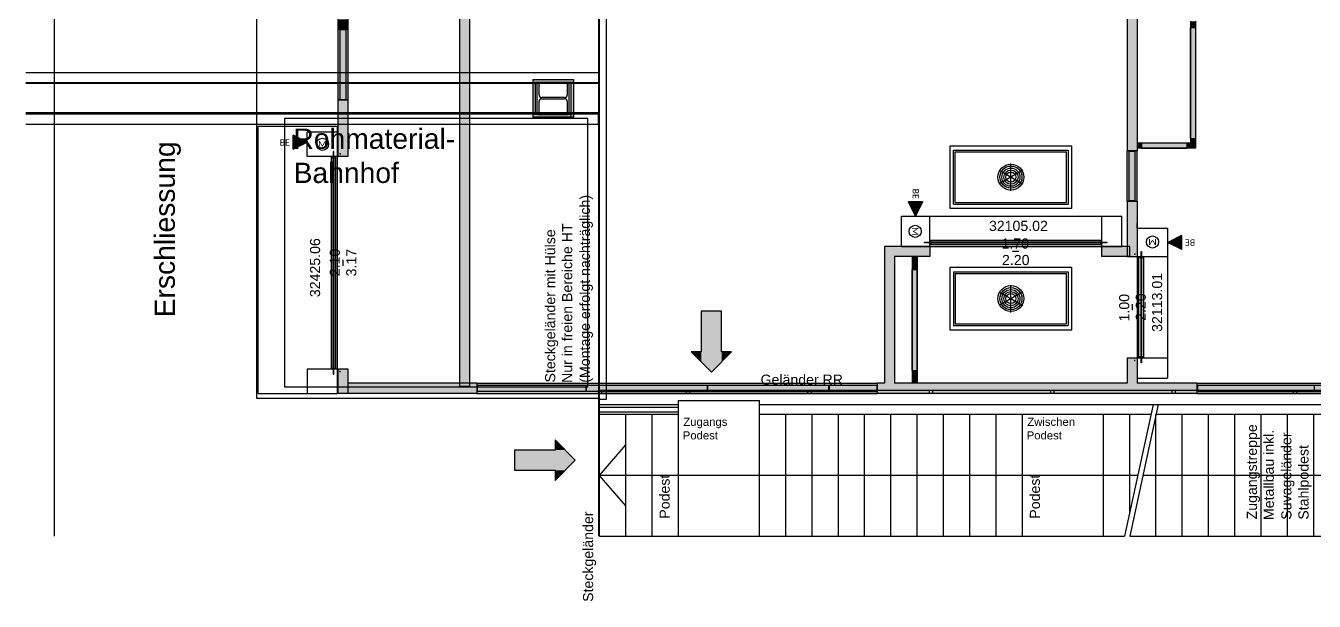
# Model space of a CAD drawing. Header units: inches. Extents: x 0 to 54693, y 0 to 31146.
# Drawn here: x 8565 to 21302, y 1800 to 7483 of the extents above; entities that cross this region are included whole.
import ezdxf
from ezdxf.lldxf.tags import DXFTag

# ---------------------------------------------------------------- set-up
doc = ezdxf.new("R2010")
doc.units = ezdxf.units.IN
doc.header["$MEASUREMENT"] = 0
doc.layers.add('Added', color=3, linetype='Continuous')
doc.styles.add('MtXpl_Calibri', font='calibri.ttf')
doc.styles.get("Standard").update_dxf_attribs({"font": 'arial.ttf'})
tags = doc.linetypes.add('1070_00_1200$0$SP2', pattern=[0.9, 0.4, -0.2, 0.1, -0.2]).pattern_tags.tags
tags[10:11] = [DXFTag(74, 4), DXFTag(75, 0), DXFTag(340, '0'), DXFTag(46, 1.0), DXFTag(50, 0.0), DXFTag(44, 0.0), DXFTag(45, 0.0)]
tags[8:9] = [DXFTag(74, 4), DXFTag(75, 0), DXFTag(340, '0'), DXFTag(46, 1.0), DXFTag(50, 0.0), DXFTag(44, 0.0), DXFTag(45, 0.0)]
tags[6:7] = [DXFTag(74, 4), DXFTag(75, 0), DXFTag(340, '0'), DXFTag(46, 1.0), DXFTag(50, 0.0), DXFTag(44, 0.0), DXFTag(45, 0.0)]
tags[4:5] = [DXFTag(74, 4), DXFTag(75, 0), DXFTag(340, '0'), DXFTag(46, 1.0), DXFTag(50, 0.0), DXFTag(44, 0.0), DXFTag(45, 0.0)]
tags = doc.linetypes.add('fein_strichliert', pattern=[4, 1, -2, 1]).pattern_tags.tags
tags[8:9] = [DXFTag(74, 4), DXFTag(75, 0), DXFTag(340, '0'), DXFTag(46, 0.0), DXFTag(50, 0.0), DXFTag(44, 0.0), DXFTag(45, 0.0)]
tags[6:7] = [DXFTag(74, 4), DXFTag(75, 0), DXFTag(340, '0'), DXFTag(46, 0.0), DXFTag(50, 0.0), DXFTag(44, 0.0), DXFTag(45, 0.0)]
tags[4:5] = [DXFTag(74, 4), DXFTag(75, 0), DXFTag(340, '0'), DXFTag(46, 0.0), DXFTag(50, 0.0), DXFTag(44, 0.0), DXFTag(45, 0.0)]
tags = doc.linetypes.add('fein_strichliert-A04HDE1766', pattern=[4, 1, -2, 1]).pattern_tags.tags
tags[8:9] = [DXFTag(74, 4), DXFTag(75, 0), DXFTag(340, '0'), DXFTag(46, 0.0), DXFTag(50, 0.0), DXFTag(44, 0.0), DXFTag(45, 0.0)]
tags[6:7] = [DXFTag(74, 4), DXFTag(75, 0), DXFTag(340, '0'), DXFTag(46, 0.0), DXFTag(50, 0.0), DXFTag(44, 0.0), DXFTag(45, 0.0)]
tags[4:5] = [DXFTag(74, 4), DXFTag(75, 0), DXFTag(340, '0'), DXFTag(46, 0.0), DXFTag(50, 0.0), DXFTag(44, 0.0), DXFTag(45, 0.0)]

msp = doc.modelspace()

# ---------------------------------------------------------------- linework, layer by layer
at = {"layer": 'Added', "linetype": 'Continuous', "lineweight": -2, "ltscale": 0.18}
for p, q in [((14228, 29968), (14228, 2441)), ((14238, 2441), (14238, 29968)), ((14238, 3793), (14238, 29943)), ((14303, 29943), (14303, 3793)), ((12853, 14648), (12853, 3923)), ((12953, 14648), (12953, 3923)), ((10848, 3803), (10848, 12048)), ((8848, 2441), (8848, 10048)), ((19453, 8748), (19453, 6248)), ((19553, 8748), (19553, 6248)), ((11653, 7448), (11653, 7548)), ((11753, 7448), (11753, 7548)), ((20078, 7528), (20078, 7468)), ((20128, 7528), (20128, 7468)), ((11653, 6748), (11653, 7448)), ((11753, 7448), (11653, 7448)), ((11673, 6748), (11673, 7448)), ((11733, 7443), (11673, 7443)), ((11733, 6748), (11733, 7448)), ((11753, 6748), (11753, 7448)), ((20078, 7468), (20078, 6368)), ((20078, 7468), (20128, 7468)), ((20078, 7468), (20128, 7468)), ((20078, 6369), (20078, 7468)), ((20128, 7468), (20128, 6368)), ((20128, 7468), (20128, 6368)), ((8565, 7023), (14228, 7023)), ((14228, 7023), (14228, 6913)), ((8565, 6923), (14228, 6923)), ((14228, 6913), (8565, 6913)), ((13579, 6952), (13579, 6582)), ((13579, 6952), (13979, 6952)), ((13579, 6927), (13979, 6927)), ((13604, 6607), (13604, 6927)), ((13639, 6918), (13618, 6918)), ((13618, 6918), (13618, 6618)), ((13639, 6801), (13639, 6918)), ((13938, 6918), (13918, 6918)), ((13918, 6918), (13918, 6801)), ((13938, 6618), (13938, 6918)), ((13954, 6927), (13954, 6582)), ((13979, 6952), (13979, 6582)), ((11733, 6753), (11673, 6753)), ((13891, 6774), (13666, 6774)), ((13666, 6763), (13891, 6763)), ((14228, 6623), (8565, 6623)), ((11653, 6193), (11653, 6748)), ((11753, 6748), (11653, 6748)), ((11753, 6193), (11753, 6748)), ((13639, 6618), (13639, 6736)), ((13918, 6736), (13918, 6618)), ((14228, 6513), (14228, 6623)), ((8565, 6613), (14228, 6613)), ((8565, 6513), (14228, 6513)), ((14123, 6568), (11123, 6568)), ((11123, 6568), (11123, 3918)), ((13954, 6607), (13579, 6607)), ((13979, 6582), (13579, 6582)), ((13618, 6618), (13938, 6618)), ((13628, 6618), (13628, 6608)), ((13628, 6608), (13928, 6608)), ((13928, 6608), (13928, 6618)), ((14123, 3918), (14123, 6568)), ((10863, 3853), (10863, 6493)), ((10863, 6493), (11648, 6493)), ((11208, 6264), (11208, 6404)), ((11348, 6334), (11208, 6404)), ((11648, 6433), (11348, 6433)), ((11348, 6193), (11348, 6433)), ((11648, 3853), (11648, 6493)), ((20078, 6369), (20128, 6369)), ((11208, 6264), (11348, 6334)), ((11611, 6243), (11605, 6243)), ((11605, 6243), (11605, 6191)), ((11611, 6191), (11611, 6243)), ((19453, 5748), (19453, 6248)), ((19553, 6248), (19453, 6248)), ((19473, 5748), (19473, 6248)), ((19533, 6243), (19473, 6243)), ((19533, 5748), (19533, 6248)), ((19593, 6323), (19553, 6323)), ((19593, 6273), (19553, 6273)), ((19553, 5748), (19553, 6248)), ((19593, 6273), (19593, 6323)), ((20043, 6323), (19593, 6323)), ((20043, 6273), (19593, 6273)), ((19593, 6273), (20043, 6273)), ((19594, 6323), (19594, 6273)), ((20043, 6323), (19594, 6323)), ((20078, 6323), (20043, 6323)), ((20043, 6323), (20043, 6273)), ((20043, 6323), (20043, 6273)), ((20128, 6273), (20043, 6273)), ((20078, 6368), (20078, 6323)), ((20078, 6368), (20128, 6368)), ((20128, 6368), (20128, 6273)), ((11648, 6193), (11348, 6193)), ((11583, 6183), (11602, 6183)), ((11585, 6188), (11602, 6188)), ((11585, 6188), (11585, 4098)), ((11604, 4105), (11604, 6181)), ((11612, 6181), (11612, 4105)), ((11614, 6188), (11631, 6188)), ((11614, 6183), (11633, 6183)), ((11631, 4098), (11631, 6188)), ((11753, 6193), (11653, 6193)), ((11678, 6218), (11668, 6218)), ((11673, 6223), (11673, 6213)), ((17430, 5743), (17290, 5743)), ((17360, 5603), (17290, 5743)), ((17430, 5743), (17360, 5603)), ((19453, 5748), (19453, 5203)), ((19553, 5748), (19453, 5748)), ((19533, 5753), (19473, 5753)), ((19553, 5748), (19553, 5203)), ((17221, 5603), (19401, 5603)), ((17221, 5303), (17221, 5603)), ((17501, 5303), (17501, 5603)), ((19203, 5303), (19203, 5603)), ((19401, 5303), (19401, 5603)), ((19553, 5485), (19553, 4003)), ((19553, 5483), (19853, 5483)), ((19853, 5483), (19853, 4003)), ((17506, 5366), (17506, 5349)), ((17506, 5366), (19198, 5366)), ((17511, 5368), (17511, 5349)), ((19193, 5368), (19193, 5349)), ((19198, 5349), (19198, 5366)), ((19853, 5344), (19993, 5414)), ((19993, 5274), (19993, 5414)), ((17501, 5303), (17053, 5303)), ((17053, 5303), (17053, 3953)), ((17221, 5303), (19403, 5303)), ((17451, 5346), (17503, 5346)), ((17451, 5341), (17451, 5346)), ((17503, 5341), (17451, 5341)), ((17501, 5303), (17501, 5203)), ((17506, 5338), (17506, 5320)), ((19198, 5320), (17506, 5320)), ((17511, 5337), (17511, 5318)), ((19191, 5347), (17513, 5347)), ((17513, 5339), (19191, 5339)), ((18381, 5253), (18321, 5253)), ((19193, 5337), (19193, 5318)), ((19198, 5320), (19198, 5338)), ((19201, 5346), (19253, 5346)), ((19253, 5341), (19201, 5341)), ((19478, 5303), (19201, 5303)), ((19201, 5303), (19201, 5203)), ((19253, 5346), (19253, 5341)), ((19478, 5203), (19478, 5303)), ((19523, 5228), (19533, 5228)), ((19528, 5233), (19528, 5223)), ((19591, 5201), (19591, 5253)), ((19591, 5253), (19596, 5253)), ((19596, 5253), (19596, 5201)), ((19993, 5274), (19853, 5344)), ((11703, 5113), (11703, 5173)), ((17501, 5203), (17153, 5203)), ((17153, 5203), (17153, 3953)), ((17328, 5203), (17328, 5077)), ((17378, 5203), (17378, 5077)), ((19478, 5203), (19201, 5203)), ((19453, 5203), (19553, 5203)), ((19553, 5203), (19853, 5203)), ((19587, 5193), (19568, 5193)), ((19588, 5198), (19570, 5198)), ((19570, 4208), (19570, 5198)), ((19589, 5191), (19589, 4215)), ((19597, 4215), (19597, 5191)), ((19616, 5198), (19599, 5198)), ((19618, 5193), (19599, 5193)), ((19616, 5198), (19616, 4208)), ((17328, 4077), (17328, 5077)), ((17378, 5077), (17328, 5077)), ((17328, 5077), (17378, 5077)), ((17328, 5077), (17328, 4078)), ((17378, 5077), (17378, 4077)), ((17378, 4077), (17378, 5077)), ((19503, 4733), (19503, 4673)), ((19453, 4203), (19453, 3953)), ((19453, 4203), (19553, 4203)), ((19553, 4203), (19553, 3953)), ((19553, 4203), (19853, 4203)), ((19587, 4213), (19568, 4213)), ((19570, 4208), (19588, 4208)), ((19591, 4153), (19591, 4205)), ((19596, 4205), (19596, 4153)), ((19618, 4213), (19599, 4213)), ((19599, 4208), (19616, 4208)), ((11648, 4093), (11348, 4093)), ((11348, 4093), (11348, 3853)), ((11583, 4103), (11602, 4103)), ((11602, 4098), (11585, 4098)), ((11605, 4095), (11605, 4043)), ((11611, 4043), (11611, 4095)), ((11614, 4103), (11633, 4103)), ((11631, 4098), (11614, 4098)), ((11653, 3853), (11653, 4093)), ((11753, 4093), (11653, 4093)), ((11753, 3853), (11753, 4093)), ((17328, 4078), (17378, 4078)), ((17328, 4077), (17328, 3953)), ((17328, 4077), (17378, 4077)), ((17378, 4077), (17378, 3953)), ((19523, 4178), (19533, 4178)), ((19528, 4173), (19528, 4183)), ((19596, 4153), (19591, 4153)), ((11605, 4043), (11611, 4043)), ((11678, 4068), (11668, 4068)), ((11673, 4063), (11673, 4073)), ((13023, 3953), (11753, 3953)), ((13023, 3953), (16983, 3953)), ((13023, 3953), (13023, 3853)), ((17053, 3953), (16983, 3953)), ((16983, 3953), (16983, 3853)), ((19453, 3953), (17153, 3953)), ((19553, 4003), (19853, 4003)), ((20143, 3953), (19553, 3953)), ((20143, 3953), (22463, 3953)), ((20143, 3953), (20143, 3853)), ((10863, 3853), (11648, 3853)), ((11123, 3918), (14123, 3918)), ((13023, 3853), (11653, 3853)), ((12853, 3923), (12953, 3923)), ((13023, 3933), (16983, 3933)), ((13023, 3873), (16983, 3873)), ((13023, 3853), (16983, 3853)), ((13028, 3933), (13028, 3873)), ((14101, 3933), (14101, 3873)), ((14106, 3933), (14106, 3873)), ((15301, 3933), (15301, 3873)), ((15306, 3933), (15306, 3873)), ((16501, 3933), (16501, 3873)), ((16506, 3933), (16506, 3873)), ((16978, 3933), (16978, 3873)), ((20143, 3853), (16983, 3853)), ((20143, 3933), (22463, 3933)), ((20143, 3873), (22463, 3873)), ((20143, 3853), (22463, 3853)), ((20148, 3933), (20148, 3873)), ((21301, 3933), (21301, 3873)), ((14223, 3803), (10848, 3803)), ((14303, 3793), (14238, 3793))]:
    msp.add_line(p, q, dxfattribs=at)
at = {"layer": 'Added', "linetype": 'fein_strichliert-A04HDE1766', "lineweight": -2, "ltscale": 0.18}
for p, q in [((11733, 7448), (11673, 7448)), ((19533, 6248), (19473, 6248)), ((19553, 5481), (19553, 5535)), ((14103, 3933), (14103, 3873)), ((15303, 3933), (15303, 3873)), ((16503, 3933), (16503, 3873)), ((16983, 3933), (16983, 3873))]:
    msp.add_line(p, q, dxfattribs=at)
at = {"layer": 'Added', "linetype": 'fein_strichliert', "lineweight": -2, "ltscale": 0.18}
for p, q in [((17703, 5678), (17703, 6299)), ((17703, 6299), (18903, 6299)), ((18903, 6299), (18903, 5678)), ((18903, 5678), (17703, 5678)), ((17703, 4478), (17703, 5099)), ((17703, 5099), (18903, 5099)), ((18903, 5099), (18903, 4478)), ((18903, 4478), (17703, 4478))]:
    msp.add_line(p, q, dxfattribs=at)
at = {"layer": 'Added', "linetype": 'ByBlock', "lineweight": -2, "ltscale": 0.18}
for p, q in [((17737, 6254), (18869, 6254)), ((17737, 5722), (17737, 6254)), ((18869, 6254), (18869, 5722)), ((17753, 6238), (18853, 6238)), ((17753, 5738), (17753, 6238)), ((18304, 5853), (18304, 6123)), ((18853, 5738), (18853, 6238)), ((18422, 6056), (18187, 5921)), ((18187, 6056), (18421, 5921)), ((17753, 5738), (18853, 5738)), ((17737, 5722), (18869, 5722)), ((17737, 5054), (18869, 5054)), ((17737, 5054), (17737, 4522)), ((17753, 5038), (18853, 5038)), ((17753, 5038), (17753, 4538)), ((18853, 4538), (18853, 5038)), ((18869, 5054), (18869, 4522)), ((18422, 4856), (18187, 4721)), ((18187, 4856), (18421, 4721)), ((18304, 4653), (18304, 4923)), ((17737, 4522), (18869, 4522)), ((17753, 4538), (18853, 4538)), ((14227, 3853), (14227, 3883)), ((14227, 3883), (29528, 3883)), ((29528, 3853), (14227, 3853)), ((14228, 3853), (14228, 3883)), ((14258, 3883), (14258, 3853)), ((15098, 3853), (15098, 3883)), ((15128, 3883), (15128, 3853)), ((16298, 3853), (16298, 3883)), ((16328, 3883), (16328, 3853)), ((17498, 3853), (17498, 3883)), ((17528, 3883), (17528, 3853)), ((18698, 3853), (18698, 3883)), ((18728, 3883), (18728, 3853)), ((19898, 3853), (19898, 3883)), ((19928, 3883), (19928, 3853)), ((21098, 3853), (21098, 3883)), ((21128, 3883), (21128, 3853)), ((14238, 2441), (14238, 3743)), ((14238, 3743), (15018, 3743)), ((14238, 3718), (15018, 3718)), ((15018, 2443), (15018, 3783)), ((15018, 3783), (15818, 3783)), ((15818, 2443), (15818, 3783)), ((15818, 3743), (22478, 3743)), ((19710, 3743), (19428, 2441)), ((19760, 3743), (19478, 2441)), ((15018, 3668), (14238, 3668)), ((15018, 3643), (14238, 3643)), ((14498, 2443), (14498, 3643)), ((14758, 2443), (14758, 3643)), ((19688, 3643), (15818, 3643)), ((16078, 2443), (16078, 3643)), ((16338, 2443), (16338, 3643)), ((16598, 2443), (16598, 3643)), ((16858, 2443), (16858, 3643)), ((17118, 2443), (17118, 3643)), ((17378, 2443), (17378, 3643)), ((17638, 2443), (17638, 3643)), ((17898, 2443), (17898, 3643)), ((18158, 2443), (18158, 3643)), ((18418, 2443), (18418, 3643)), ((19218, 2443), (19218, 3643)), ((19478, 2674), (19478, 3643)), ((19738, 2443), (19738, 3643)), ((22478, 3643), (19738, 3643)), ((19998, 2443), (19998, 3643)), ((20258, 2443), (20258, 3643)), ((20518, 2443), (20518, 3643)), ((20778, 2443), (20778, 3643)), ((21038, 2443), (21038, 3643)), ((21298, 2443), (21298, 3643)), ((14238, 3043), (14498, 3343)), ((19558, 3043), (14238, 3043)), ((14498, 2743), (14238, 3043)), ((22478, 3043), (19608, 3043)), ((14238, 2443), (19428, 2443)), ((19478, 2443), (22478, 2443))]:
    msp.add_line(p, q, dxfattribs=at)
at = {"layer": 'Added', "linetype": '1070_00_1200$0$SP2', "lineweight": -2, "ltscale": 0.18}
for p, q in [((15243, 4663), (15243, 4263)), ((15443, 4663), (15243, 4663)), ((15443, 4263), (15443, 4663)), ((15243, 4263), (15143, 4263)), ((15143, 4263), (15343, 4063)), ((15343, 4063), (15543, 4263)), ((15543, 4263), (15443, 4263)), ((13998, 3193), (13798, 3393)), ((13798, 3393), (13798, 3293)), ((13798, 3293), (13398, 3293)), ((13398, 3293), (13398, 3093)), ((13798, 2993), (13998, 3193)), ((13398, 3093), (13798, 3093)), ((13798, 3093), (13798, 2993))]:
    msp.add_line(p, q, dxfattribs=at)
at = {"layer": 'Added', "linetype": 'Continuous', "lineweight": -2, "ltscale": 0.18}
for centre in [(11498, 6313), (17357, 5453), (19703, 5348)]:
    msp.add_circle(centre, 60, dxfattribs=at)
at = {"layer": 'Added', "linetype": 'ByBlock', "lineweight": -2, "ltscale": 0.18}
for centre, radius in [((18304, 5989), 128), ((18304, 5989), 109), ((18304, 5988), 89.6), ((18304, 5988), 70.3), ((18303, 5989), 49.6), ((18304, 4789), 128), ((18304, 4789), 109), ((18304, 4788), 89.6), ((18304, 4788), 70.3), ((18303, 4789), 49.6)]:
    msp.add_circle(centre, radius, dxfattribs=at)
at = {"layer": 'Added', "linetype": 'Continuous', "lineweight": -2, "ltscale": 0.18}
for centre, major_axis, end_param in [((13666, 6801), (-27, 0), 1.570796), ((13666, 6736), (0, 27), 1.570796), ((13891, 6801), (0, -27), 1.570796), ((13891, 6736), (27, 0), 1.570796), ((11602, 6191), (0, -3), 1.570796), ((11602, 6181), (2.05, -0.05), 1.654436), ((11614, 6191), (-3, 0), 1.570796), ((11614, 6181), (0.12, 2.05), 1.654436), ((17503, 5349), (0, -3), 1.570796), ((17503, 5338), (3, 0), 1.570796), ((17513, 5349), (-2.05, 0.12), 1.654436), ((17513, 5337), (0.05, 2.05), 1.654436), ((19191, 5349), (0.05, -2.05), 1.487157), ((19191, 5337), (2.05, -0.12), 1.654436), ((19201, 5349), (-3, 0), 1.570796), ((19201, 5338), (0, 3), 1.570796), ((19587, 5191), (2.05, -0.05), 1.654436), ((19588, 5201), (0, -3), 1.570796), ((19599, 5201), (-3, 0), 1.570796), ((19599, 5191), (0.12, 2.05), 1.654436), ((19587, 4215), (-0.12, -2.05), 1.654436), ((19588, 4205), (3, 0), 1.570796), ((19599, 4205), (0, 3), 1.570796), ((19599, 4215), (-2.05, -0.05), 1.487157), ((11602, 4105), (0.12, -2.05), 1.487157), ((11602, 4095), (3, 0), 1.570796), ((11614, 4095), (0, 3), 1.570796), ((11614, 4105), (-2.05, 0.05), 1.654436)]:
    msp.add_ellipse(centre, major_axis=major_axis, ratio=1, start_param=0, end_param=end_param, dxfattribs=at)
for points in [[(12953, 3923), (12853, 3923), (12953, 14648), (12853, 14648)], [(19553, 6248), (19453, 6248), (19553, 8748), (19453, 8748)], [(11653, 7548), (11753, 7548), (11653, 7448), (11753, 7448)], [(20128, 7468), (20078, 7468), (20128, 7528), (20078, 7528)], [(11653, 6748), (11753, 6748), (11653, 7448), (11753, 7448)], [(20078, 7468), (20128, 7468), (20078, 6368), (20128, 6368)], [(13979, 6952), (13979, 6927), (13579, 6952), (13579, 6927)], [(13579, 6927), (13604, 6927), (13579, 6607), (13604, 6607)], [(13979, 6582), (13954, 6582), (13979, 6927), (13954, 6927)], [(11653, 6748), (11753, 6748), (11653, 6193), (11753, 6193)], [(13579, 6582), (13579, 6607), (13954, 6582), (13954, 6607)], [(11348, 6334), (11208, 6264), (11208, 6404)], [(19453, 5748), (19553, 5748), (19453, 6248), (19553, 6248)], [(19553, 6273), (19553, 6323), (19593, 6273), (19593, 6323)], [(19593, 6323), (19593, 6273), (20043, 6323), (20043, 6273)], [(20043, 6273), (20043, 6323), (20128, 6273), (20078, 6323)], [(20128, 6273), (20078, 6323), (20128, 6368), (20078, 6368)], [(17360, 5603), (17290, 5743), (17430, 5743)], [(19553, 5203), (19453, 5203), (19553, 5748), (19453, 5748)], [(19853, 5344), (19993, 5414), (19993, 5274)], [(17501, 5303), (17501, 5203), (17053, 5303), (17053, 5203)], [(19478, 5303), (19478, 5203), (19201, 5303), (19201, 5203)], [(17053, 5203), (17153, 5203), (17053, 3953), (17153, 3953)], [(17378, 5077), (17328, 5077), (17378, 5203), (17328, 5203)], [(17328, 4077), (17378, 4077), (17328, 5077), (17378, 5077)], [(19553, 3953), (19453, 3953), (19553, 4203), (19453, 4203)], [(11653, 4093), (11753, 4093), (11653, 3853), (11753, 3853)], [(17378, 3953), (17328, 3953), (17378, 4077), (17328, 4077)], [(11753, 3853), (11753, 3953), (13023, 3853), (13023, 3953)], [(13023, 3853), (16983, 3853), (13023, 3953), (16983, 3953)], [(16983, 3853), (16983, 3953), (20143, 3853), (20143, 3953)], [(20143, 3853), (22463, 3853), (20143, 3953), (22463, 3953)]]:
    msp.add_solid(points, dxfattribs=at)
at = {"layer": 'Added', "linetype": '1070_00_1200$0$SP2', "lineweight": -2, "ltscale": 0.18}
for points in [[(15243, 4163), (15243, 4663), (15343, 4063)], [(15343, 4063), (15243, 4663), (15343, 4663)], [(15343, 4063), (15343, 4663), (15443, 4163)], [(15443, 4163), (15343, 4663), (15443, 4663)], [(15243, 4163), (15143, 4263), (15243, 4263)], [(15443, 4163), (15443, 4263), (15543, 4263)], [(13898, 3293), (13798, 3293), (13798, 3393)], [(13998, 3193), (13398, 3193), (13898, 3293)], [(13898, 3293), (13398, 3193), (13398, 3293)], [(13898, 3093), (13398, 3093), (13998, 3193)], [(13998, 3193), (13398, 3093), (13398, 3193)], [(13898, 3093), (13798, 2993), (13798, 3093)]]:
    msp.add_solid(points, dxfattribs=at)
at = {"layer": 'Added', "ltscale": 0.18}
msp.add_solid([(29528, 3893), (29528, 3843), (14228, 3893), (14228, 3843)], dxfattribs=at)

# ---------------------------------------------------------------- texts
at = {"layer": 'Added'}
for s, height, p in [('Rohmaterial-', 200, (11211, 6268)), ('Bahnhof', 200, (11213, 5931)), ('32105.02', 100, (18087, 5457)), ('1.70', 100, (18211, 5283)), ('2.20', 100, (18216, 5120)), ('Zugangs', 80, (15066, 3532)), ('Zwischen', 80, (18466, 3532)), ('Podest', 80, (15060, 3398)), ('Podest', 80, (18460, 3398))]:
    msp.add_text(s, height=height, dxfattribs=at).set_placement(p)
for s, height, rotation, p in [('Erschliessung', 200, 90, (10039, 4603)), ('nachträglich)', 100, 90, (14142, 5013)), ('HT', 100, 90, (13967, 5345)), ('32425.06', 100, 90, (11475, 4803)), ('Hülse', 100, 90, (13799, 5116)), ('2.10', 100, 90, (11670, 5009)), ('3.17', 100, 90, (11833, 5008)), ('Bereiche', 100, 90, (13967, 4755)), ('mit', 100, 90, (13799, 4891)), ('erfolgt', 100, 90, (14142, 4586)), ('32113.01', 100, 90, (19799, 4460)), ('Steckgeländer', 100, 90, (13799, 3960)), ('1.00', 100, 90, (19474, 4563)), ('2.20', 100, 90, (19637, 4569)), ('freien', 100, 90, (13967, 4367)), ('(Montage', 100, 90, (14142, 3958)), ('in', 100, 90, (13967, 4219)), ('Nur', 100, 90, (13967, 3956)), ('Geländer', 100, 360, (15829, 3938)), ('RR', 100, 360, (16442, 3938)), ('Zugangstreppe', 100, 90, (20736, 2608)), ('inkl.', 100, 90, (20903, 3245)), ('Suvageländer', 100, 90, (21077, 2605)), ('Stahlpodest', 100, 90, (21246, 2605)), ('Metallbau', 100, 90, (20903, 2601)), ('Podest', 100, 90, (14931, 2615)), ('Podest', 100, 90, (18591, 2615)), ('Steckgeländer', 100, 90, (14174, 1793))]:
    msp.add_text(s, height=height, rotation=rotation, dxfattribs=at).set_placement(p)
at = {"layer": 'Added', "style": 'MtXpl_Calibri'}
for s, p in [('BE', (11076, 6300)), ('M', (11456, 6282))]:
    msp.add_text(s, height=62.5, dxfattribs=at).set_placement(p)
for s, rotation, p in [('BE', 270, (17332, 5875)), ('M', 270, (17326, 5495)), ('M', 180, (19745, 5379)), ('BE', 180, (20125, 5373))]:
    msp.add_text(s, height=62.5, rotation=rotation, dxfattribs=at).set_placement(p)

doc.saveas('drawing.dxf')
